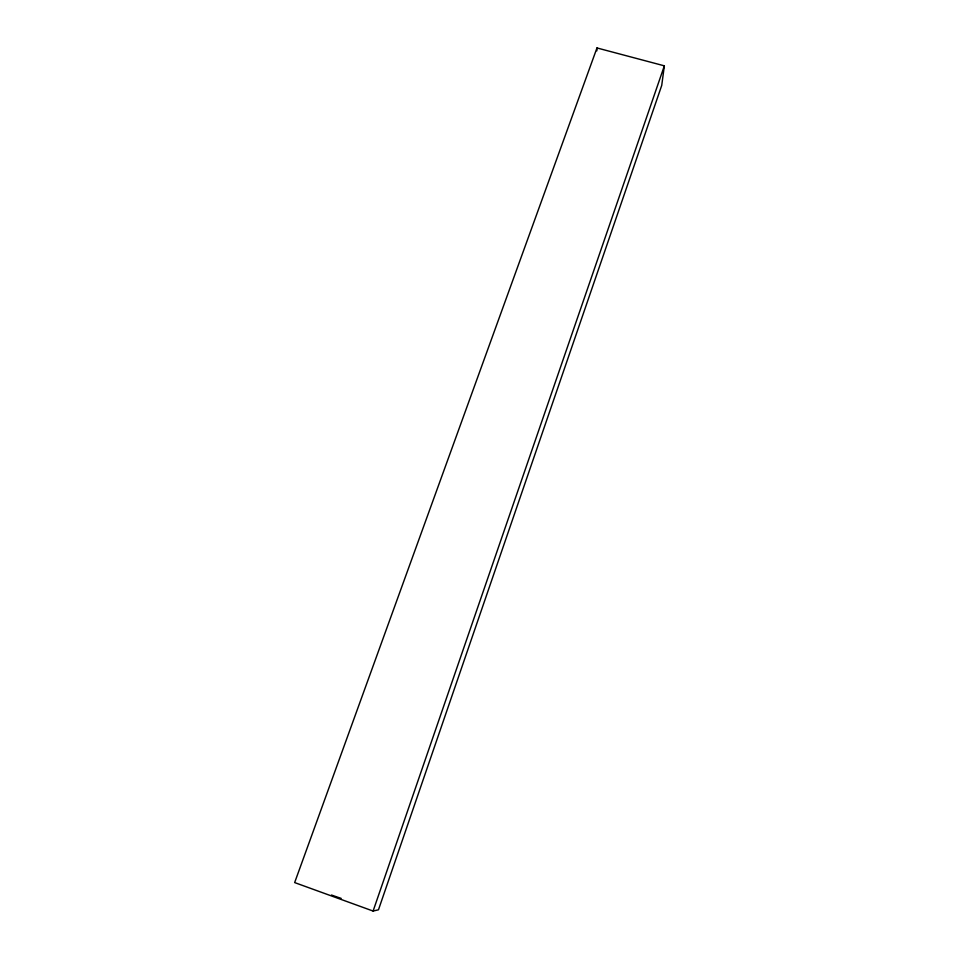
<?xml version="1.0" encoding="UTF-8"?>
<svg xmlns="http://www.w3.org/2000/svg" width="959" height="959" viewBox="0 0 959 959"><rect width="100%" height="100%" fill="white"/><g stroke="black" fill="none" stroke-linecap="round" stroke-linejoin="round"><path stroke-width="1.44" d="M596.846 50.875L596.977 47.95L664.347 65.835L661.722 85.435L378.469 909.803L373.099 911.05L294.653 882.58L596.977 47.95M373.099 911.05L664.347 65.835M341.128 898.343A22.836 1.618 19.3 0 1 331.478 895.023"/></g></svg>
